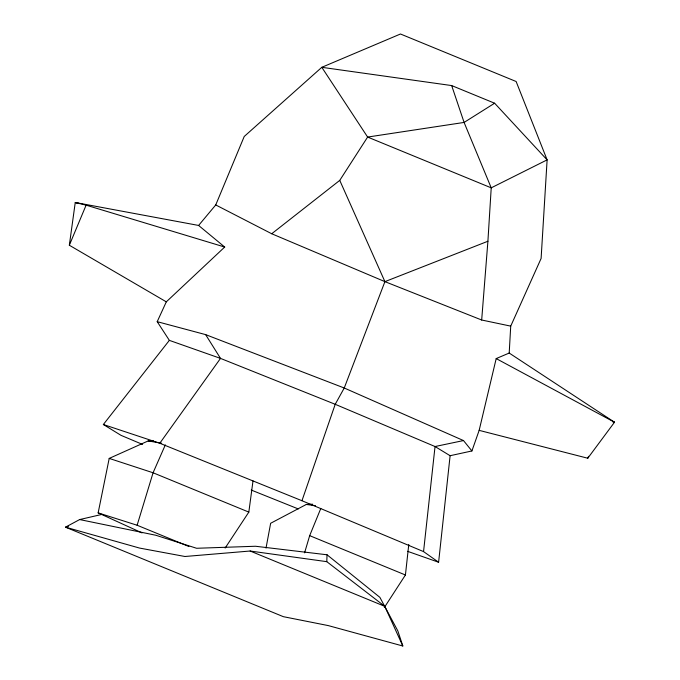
<?xml version="1.0" encoding="UTF-8"?>
<svg xmlns="http://www.w3.org/2000/svg" width="680" height="680" viewBox="0 0 680 680"><rect width="100%" height="100%" fill="white"/><g stroke="black" fill="none" stroke-linecap="round" stroke-linejoin="round"><path stroke-width="1.02" d="M402.815 646L384.778 606.339L326.791 561.663L327.029 554.778L255.501 546.252L196.596 548.275L155.839 535.254L79.653 519.562L65.492 527.17L283.356 616.675L328.253 625.591L402.815 646L397.851 630.955L379.882 597.354L327.029 554.778M166.303 301.844L157.207 321.674L169.354 340.365L220.507 358.394L335.214 404.294L435.038 446.531L450.109 455.71L471.912 450.959L479.154 430.363L587.775 458.235L614.508 422.229L509.201 353.048L510.723 326.128L541.11 258.459L547.119 159.876L516.129 81.507L400.477 34L321.81 67.311L244.222 136.484L215.738 204.944L198.602 225.446L75.251 202.487L69.334 245.242L166.303 301.844L224.706 247.044L198.602 225.446M510.723 326.128L481.678 320.008L487.909 241.247L491.223 187.841L464.091 122.434L451.673 85.57L321.81 67.311L367.625 137.062L491.223 187.841L547.119 159.876L494.623 103.216L451.673 85.57M407.6 551.327L438.608 562.241L450.109 455.71M384.327 607.529L405.425 574.991L408.774 544.51M438.608 562.241L423.555 551.599L435.038 446.531L463.496 440.563L471.912 450.959M225.148 548.038L248.829 512.108L253.011 480.879M266.016 548.097L270.649 523.277L306.306 504.458L312.639 504.212M142.035 532.908L98.15 512.881L109.208 458.405L148.155 440.946L153.323 440.691M479.154 430.363L496.196 358.581L509.201 353.048M304.58 552.857L309.672 535.653L320.807 508.444M188.904 546.516L137.122 525.24L153.077 472.77L165.325 444.89M423.555 551.599L301.962 500.726L335.214 404.294L344.241 388L384.914 281.639L339.753 180.379L367.625 137.062L464.091 122.434L494.623 103.216M587.775 458.235L588.565 456.297M69.334 245.242L86.114 205.156L224.706 247.044M169.354 340.365L103.352 424.507L159.8 443.25L220.507 358.394L205.632 334.62L157.207 321.674M215.738 204.944L271.711 233.75L339.753 180.379M271.711 233.75L384.914 281.639L487.909 241.247M68.476 526.252L65.492 527.17L139.536 548.063L184.952 556.495L250.129 551.021L326.791 561.663M79.653 519.562L102 514.386M306.306 504.458L315.486 505.69M148.155 440.946L161.611 443.224M86.114 205.156L75.251 202.487L79.339 203.618M612.527 421.745L614.508 422.229L496.196 358.581M98.15 512.881L137.122 525.24M109.208 458.405L153.077 472.77L248.829 512.108M205.632 334.62L344.241 388L463.496 440.563M384.914 281.639L481.678 320.008M251.26 490.059L298.274 508.929M159.8 443.25L301.962 500.726M309.672 535.653L405.425 574.991M250.129 551.021L384.778 606.339M142.588 444.44L121.048 435.362L103.352 424.507"/></g></svg>
